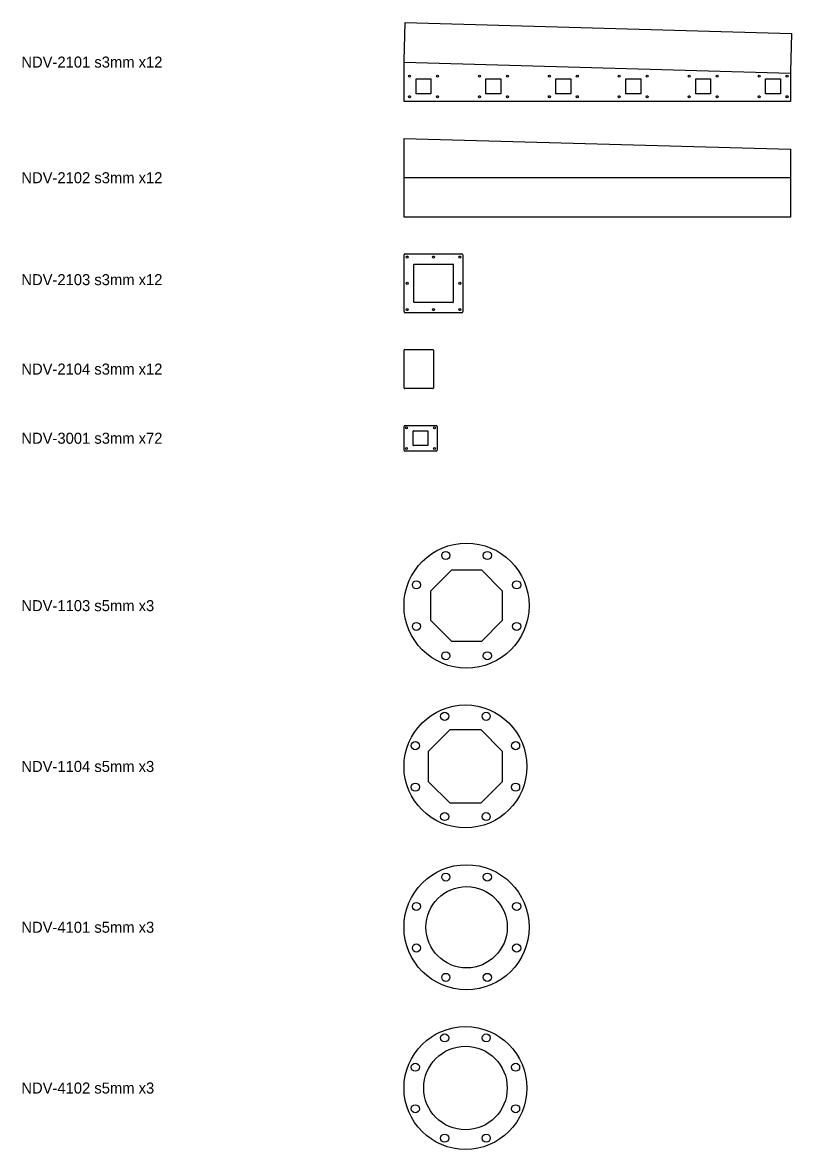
# Model space of a CAD drawing. Header units: millimetres. Extents: x 3 to 2190, y -6317 to 0.
# Drawn here: x 3 to 2093, y -6317 to -3254 of the extents above; entities that cross this region are included whole.
import ezdxf

# ---------------------------------------------------------------- set-up
doc = ezdxf.new("R2010")
doc.units = ezdxf.units.MM
for name, color, linetype in [('IV_BEND', 1, 'Continuous'), ('IV_BEND_DOWN', 1, 'Continuous'), ('IV_INTERIOR_PROFILES', 7, 'Continuous'), ('IV_OUTER_PROFILE', 7, 'Continuous'), ('LABELS', 3, 'Continuous')]:
    doc.layers.add(name, color=color, linetype=linetype)

msp = doc.modelspace()

# ---------------------------------------------------------------- linework, layer by layer
at = {"layer": 'IV_BEND'}
msp.add_line((1040, -3361.7), (2090, -3391.7), dxfattribs=at)
at = {"layer": 'IV_BEND_DOWN'}
msp.add_line((1040, -3675.6), (2090, -3675.6), dxfattribs=at)
at = {"layer": 'IV_INTERIOR_PROFILES'}
for p, q in [((1072.8, -3448.2), (1072.8, -3407.7)), ((1072.8, -3407.7), (1113.2, -3407.7)), ((1113.2, -3407.7), (1113.2, -3448.2)), ((1262.8, -3448.2), (1262.8, -3407.7)), ((1262.8, -3407.7), (1303.2, -3407.7)), ((1303.2, -3407.7), (1303.2, -3448.2)), ((1452.8, -3448.2), (1452.8, -3407.7)), ((1452.8, -3407.7), (1493.2, -3407.7)), ((1493.2, -3407.7), (1493.2, -3448.2)), ((1642.8, -3448.2), (1642.8, -3407.7)), ((1642.8, -3407.7), (1683.2, -3407.7)), ((1683.2, -3407.7), (1683.2, -3448.2)), ((1832.8, -3448.2), (1832.8, -3407.7)), ((1832.8, -3407.7), (1873.2, -3407.7)), ((1873.2, -3407.7), (1873.2, -3448.2)), ((2022.7, -3448.2), (2022.7, -3407.7)), ((2022.7, -3407.7), (2063.2, -3407.7)), ((2063.2, -3407.7), (2063.2, -3448.2)), ((1113.2, -3448.2), (1072.8, -3448.2)), ((1303.2, -3448.2), (1262.8, -3448.2)), ((1493.2, -3448.2), (1452.8, -3448.2)), ((1683.2, -3448.2), (1642.8, -3448.2)), ((1873.2, -3448.2), (1832.8, -3448.2)), ((2063.2, -3448.2), (2022.7, -3448.2)), ((1066.4, -4014.7), (1066.4, -3911.5)), ((1066.9, -3911), (1173.1, -3911)), ((1173.6, -3911.5), (1173.6, -4014.7)), ((1173.1, -4015.2), (1066.9, -4015.2)), ((1064.9, -4403.7), (1064.9, -4364.5)), ((1065.4, -4364), (1104.6, -4364)), ((1105.1, -4364.5), (1105.1, -4403.7)), ((1104.6, -4404.2), (1065.4, -4404.2)), ((1113, -4798.9), (1169.8, -4742.1)), ((1169.8, -4742.1), (1250.2, -4742.1)), ((1250.2, -4742.1), (1307, -4798.9)), ((1113, -4879.3), (1113, -4798.9)), ((1307, -4798.9), (1307, -4879.3)), ((1169.8, -4936.1), (1113, -4879.3)), ((1307, -4879.3), (1250.2, -4936.1)), ((1250.2, -4936.1), (1169.8, -4936.1)), ((1107, -5234.7), (1165.6, -5176.1)), ((1165.6, -5176.1), (1248.4, -5176.1)), ((1248.4, -5176.1), (1307, -5234.7)), ((1107, -5317.5), (1107, -5234.7)), ((1307, -5234.7), (1307, -5317.5)), ((1165.6, -5376.1), (1107, -5317.5)), ((1307, -5317.5), (1248.4, -5376.1)), ((1248.4, -5376.1), (1165.6, -5376.1))]:
    msp.add_line(p, q, dxfattribs=at)
for centre, radius in [((1055, -3399.9), 2.75), ((1131, -3399.9), 2.75), ((1245, -3399.9), 2.75), ((1321, -3399.9), 2.75), ((1435, -3399.9), 2.75), ((1511, -3399.9), 2.75), ((1625, -3399.9), 2.75), ((1701, -3399.9), 2.75), ((1815, -3399.9), 2.75), ((1891, -3399.9), 2.75), ((2005, -3399.9), 2.75), ((2081, -3399.9), 2.75), ((1055, -3455.9), 2.75), ((1131, -3455.9), 2.75), ((1245, -3455.9), 2.75), ((1321, -3455.9), 2.75), ((1435, -3455.9), 2.75), ((1511, -3455.9), 2.75), ((1625, -3455.9), 2.75), ((1701, -3455.9), 2.75), ((1815, -3455.9), 2.75), ((1891, -3455.9), 2.75), ((2005, -3455.9), 2.75), ((2081, -3455.9), 2.75), ((1048.5, -3891.6), 2.75), ((1120, -3891.6), 2.75), ((1191.5, -3891.6), 2.75), ((1048.5, -3963.1), 2.75), ((1191.5, -3963.1), 2.75), ((1048.5, -4034.6), 2.75), ((1120, -4034.6), 2.75), ((1191.5, -4034.6), 2.75), ((1047, -4356.1), 2.75), ((1123, -4356.1), 2.75), ((1047, -4412.1), 2.75), ((1123, -4412.1), 2.75), ((1153.6, -4702.8), 11), ((1266.4, -4702.8), 11), ((1073.7, -4782.6), 11), ((1346.3, -4782.6), 11), ((1073.7, -4895.5), 11), ((1346.3, -4895.5), 11), ((1153.6, -4975.4), 11), ((1266.4, -4975.4), 11), ((1150.6, -5139.8), 11), ((1263.4, -5139.8), 11), ((1070.7, -5219.6), 11), ((1343.3, -5219.6), 11), ((1070.7, -5332.5), 11), ((1343.3, -5332.5), 11), ((1150.6, -5412.4), 11), ((1263.4, -5412.4), 11), ((1153.6, -5576.8), 11), ((1266.4, -5576.8), 11), ((1210, -5713.1), 110.5), ((1073.7, -5656.6), 11), ((1346.3, -5656.6), 11), ((1073.7, -5769.5), 11), ((1346.3, -5769.5), 11), ((1153.6, -5849.4), 11), ((1266.4, -5849.4), 11), ((1150.6, -6013.8), 11), ((1263.4, -6013.8), 11), ((1207, -6150.1), 113.5), ((1070.7, -6093.6), 11), ((1343.3, -6093.6), 11), ((1070.7, -6206.5), 11), ((1343.3, -6206.5), 11), ((1150.6, -6286.4), 11), ((1263.4, -6286.4), 11)]:
    msp.add_circle(centre, radius, dxfattribs=at)
for centre, start, end in [((1066.9, -3911.5), 90, 180), ((1173.1, -3911.5), 0, 90), ((1066.9, -4014.7), 180, 270), ((1173.1, -4014.7), 270, 0), ((1065.4, -4364.5), 90, 180), ((1104.6, -4364.5), 0, 90), ((1065.4, -4403.7), 180, 270), ((1104.6, -4403.7), 270, 360)]:
    msp.add_arc(centre, 0.5, start, end, dxfattribs=at)
at = {"layer": 'IV_OUTER_PROFILE'}
for p, q in [((1040, -3358.5), (1043, -3254.3)), ((1043, -3254.3), (2093, -3284.3)), ((2093, -3284.3), (2090, -3388.5)), ((1040, -3364.9), (1040, -3358.5)), ((1040, -3469.2), (1040, -3364.9)), ((2090, -3388.5), (2090, -3394.9)), ((2090, -3394.9), (2090, -3469.2)), ((2090, -3469.2), (1040, -3469.2)), ((1040, -3783.1), (1040, -3569.2)), ((1040, -3569.2), (2090, -3598.2)), ((2090, -3598.2), (2090, -3783.1)), ((2090, -3783.1), (1040, -3783.1)), ((1040, -4040.1), (1040, -3886.1)), ((1043, -3883.1), (1197, -3883.1)), ((1200, -3886.1), (1200, -4040.1)), ((1197, -4043.1), (1043, -4043.1)), ((1040, -4247.1), (1040, -4145.1)), ((1042, -4143.1), (1118, -4143.1)), ((1120, -4145.1), (1120, -4247.1)), ((1118, -4249.1), (1042, -4249.1)), ((1043, -4349.1), (1127, -4349.1)), ((1040, -4416.1), (1040, -4352.1)), ((1130, -4352.1), (1130, -4416.1)), ((1127, -4419.1), (1043, -4419.1))]:
    msp.add_line(p, q, dxfattribs=at)
for centre, radius in [((1210, -4839.1), 170), ((1207, -5276.1), 167), ((1210, -5713.1), 170), ((1207, -6150.1), 167)]:
    msp.add_circle(centre, radius, dxfattribs=at)
for centre, radius, start, end in [((1043, -3886.1), 3, 90, 180), ((1197, -3886.1), 3, 0, 90), ((1043, -4040.1), 3, 180, 270), ((1197, -4040.1), 3, 270, 0), ((1042, -4145.1), 2, 90, 180), ((1118, -4145.1), 2, 0, 90), ((1042, -4247.1), 2, 180, 270), ((1118, -4247.1), 2, 270, 0), ((1043, -4352.1), 3, 90, 180), ((1127, -4352.1), 3, 0, 90), ((1043, -4416.1), 3, 180, 270), ((1127, -4416.1), 3, 270, 0)]:
    msp.add_arc(centre, radius, start, end, dxfattribs=at)

# ---------------------------------------------------------------- texts
at = {"layer": 'LABELS'}
for s, p in [('NDV-2101 s3mm x12', (0, -3376.8)), ('NDV-2102 s3mm x12', (0, -3691.1)), ('NDV-2103 s3mm x12', (0, -3968.1)), ('NDV-2104 s3mm x12', (0, -4211.1)), ('NDV-3001 s3mm x72', (0, -4399.1)), ('NDV-1103 s5mm x3', (0, -4854.1)), ('NDV-1104 s5mm x3', (0, -5291.1)), ('NDV-4101 s5mm x3', (0, -5728.1)), ('NDV-4102 s5mm x3', (0, -6165.1))]:
    msp.add_text(s, height=30, dxfattribs=at).set_placement(p)

doc.saveas('drawing.dxf')
